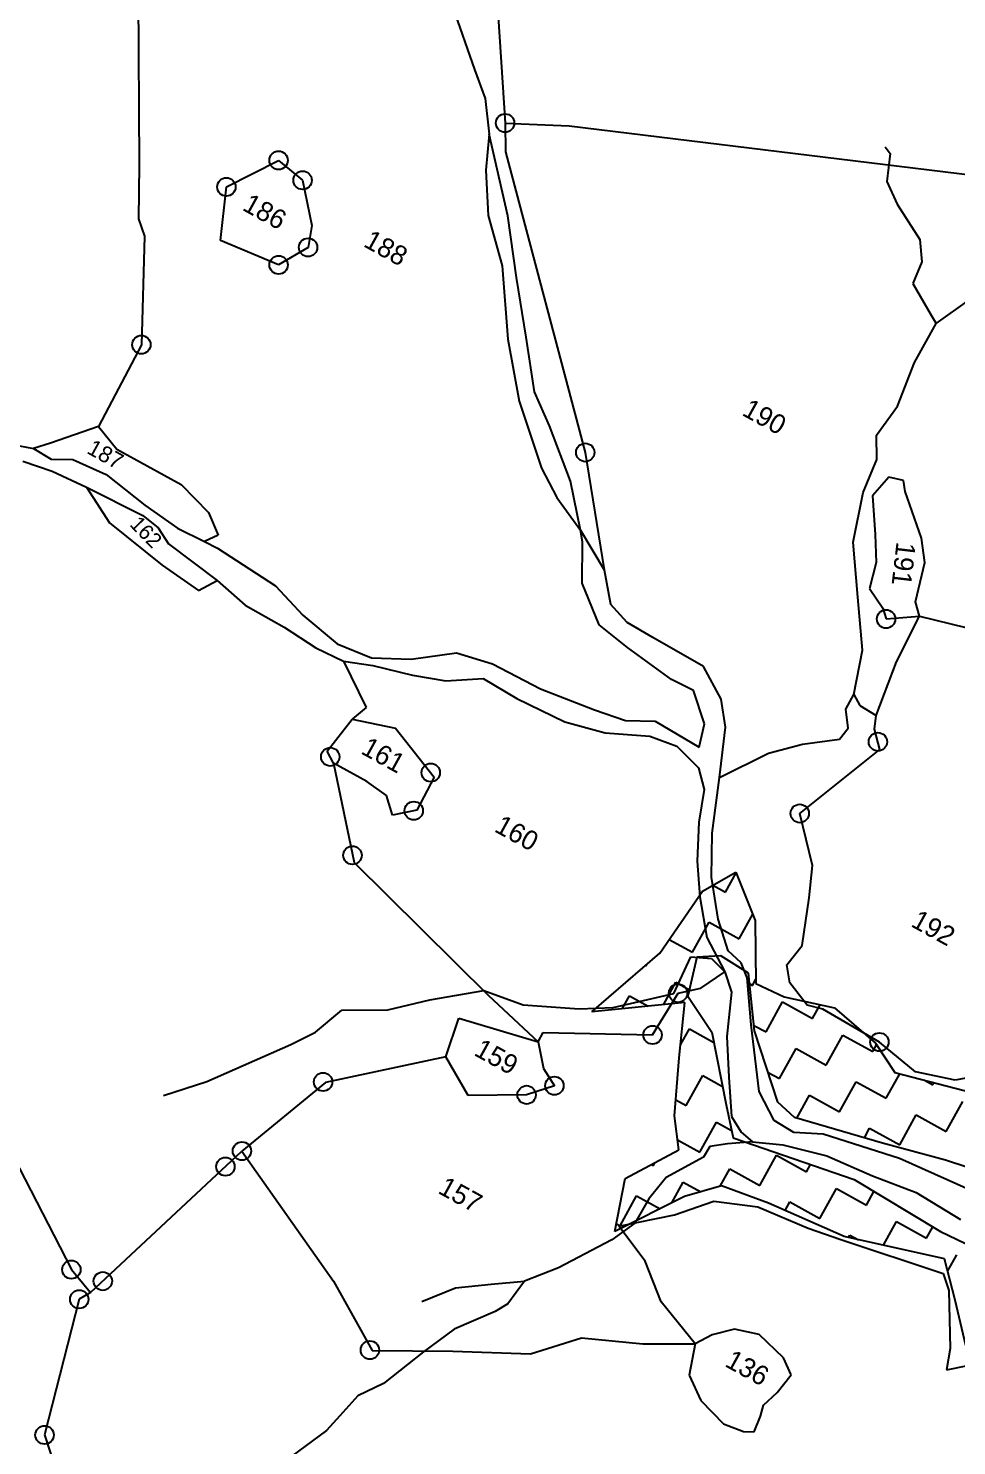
# Model space of a CAD drawing. Header units: metres. Extents: x 322054 to 327919, y 1839216 to 1844053.
# Drawn here: x 323613 to 324510, y 1841816 to 1843185 of the extents above; entities that cross this region are included whole.
import ezdxf

# ---------------------------------------------------------------- set-up
doc = ezdxf.new("R2010")
doc.units = ezdxf.units.M
doc.header["$MEASUREMENT"] = 0
for name, color, linetype in [('LINE_WATER', 4, 'Continuous'), ('POLY_HATCH', 12, 'Continuous'), ('POLY_PARCEL', 6, 'Continuous'), ('POLY_WATER', 4, 'Continuous'), ('TEXT_PARCEL', 7, 'Continuous')]:
    doc.layers.add(name, color=color, linetype=linetype)
doc.styles.add('TEXT_MAP', font='', dxfattribs={"height": 2.5})
doc.styles.get('TEXT_MAP').set_extended_font_data('Kruti Dev 050')

msp = doc.modelspace()

# ---------------------------------------------------------------- linework, layer by layer
for centre in [(324073.6, 1843093.6), (323854.8, 1843057.6), (323878, 1843038.4), (323804.4, 1843031.9), (323883.3, 1842973.5), (323854.9, 1842956.6), (323722.3, 1842879.6), (324151, 1842775.5), (324441.5, 1842614.7), (324433.6, 1842496.1), (323904.7, 1842481.6), (324001.8, 1842466.4), (323985.4, 1842429.5), (324358.2, 1842426.9), (323926.2, 1842386.6), (324240.7, 1842253.4), (324216, 1842213.1), (324435.1, 1842206.2), (323897.8, 1842167.7), (324121.2, 1842164), (324094.4, 1842155.2), (323819.5, 1842100.9), (323803.5, 1842085.9), (323654.7, 1841986.5), (323685.1, 1841975.3), (323662.3, 1841957.8), (323943, 1841908.7), (323628.8, 1841826.8)]:
    msp.add_circle(centre, 8.88)
at = {"layer": 'LINE_WATER'}
for p, q in [((324023.1, 1843205.3), (324043.9, 1843145.4)), ((324043.9, 1843145.4), (324054.2, 1843117.2)), ((324054.2, 1843117.2), (324058.2, 1843082.9)), ((324440.5, 1843070.6), (324445.6, 1843064.2)), ((324445.6, 1843064.2), (324442.3, 1843037.2)), ((324442.3, 1843037.2), (324452.1, 1843015.2)), ((324452.1, 1843015.2), (324474.1, 1842981.3)), ((324474.1, 1842981.3), (324476, 1842959.6)), ((324476, 1842959.6), (324467.3, 1842938.6)), ((324467.3, 1842938.6), (324485.1, 1842908.1)), ((324490, 1842900.2), (324522.3, 1842923.3)), ((324485.1, 1842908.1), (324490, 1842900.2)), ((324468.9, 1842862.3), (324490, 1842900.2)), ((324452.6, 1842820.3), (324468.9, 1842862.3)), ((324432.2, 1842792.2), (324452.6, 1842820.3)), ((324432.7, 1842768.7), (324432.2, 1842792.2)), ((324419.3, 1842736.7), (324432.7, 1842768.7)), ((324409.9, 1842688.9), (324419.3, 1842736.7)), ((324414.3, 1842635.9), (324409.9, 1842688.9)), ((324418.6, 1842584.6), (324414.3, 1842635.9)), ((324410.3, 1842541.7), (324418.6, 1842584.6)), ((324402.8, 1842527.6), (324410.3, 1842541.7)), ((324405, 1842509.2), (324402.8, 1842527.6)), ((324360.7, 1842493.8), (324396.5, 1842498.8)), ((324396.5, 1842498.8), (324405, 1842509.2)), ((324280.8, 1842461.5), (324328, 1842485.1)), ((324328, 1842485.1), (324360.7, 1842493.8)), ((324236.7, 1842253.1), (324253, 1842288.5)), ((324253, 1842288.5), (324273, 1842286.8)), ((324273, 1842286.8), (324285.9, 1842274)), ((324000.9, 1842247.1), (324052.9, 1842255.8)), ((324052.9, 1842255.8), (324090.9, 1842242)), ((324178.1, 1842239.6), (324236.7, 1842253.1)), ((323890.5, 1842215.6), (323916, 1842237.1)), ((323916, 1842237.1), (323960.5, 1842237.4)), ((323960.5, 1842237.4), (324000.9, 1842247.1)), ((324090.9, 1842242), (324145.1, 1842238.1)), ((324145.1, 1842238.1), (324178.1, 1842239.6)), ((323866.8, 1842203.8), (323890.5, 1842215.6)), ((323785.5, 1842168.2), (323866.8, 1842203.8)), ((323743.7, 1842154.6), (323785.5, 1842168.2)), ((324271.2, 1842105.3), (324265.3, 1842095.1)), ((324288.3, 1842107.9), (324271.2, 1842105.3)), ((324271.2, 1842105.3), (324271.2, 1842105.3)), ((324312.4, 1842109.8), (324288.3, 1842107.9)), ((324265.3, 1842095.1), (324229.2, 1842075.3)), ((324229.2, 1842075.3), (324212.5, 1842054.7)), ((324212.5, 1842054.7), (324198.8, 1842031.4)), ((324198.8, 1842031.4), (324176.7, 1842015.2)), ((324176.7, 1842015.2), (324125.3, 1841988.2)), ((324125.3, 1841988.2), (324092.2, 1841975.3)), ((323993.1, 1841955.6), (324025.8, 1841968.9)), ((324025.8, 1841968.9), (324060, 1841972.5)), ((324060, 1841972.5), (324092.2, 1841975.3)), ((324092.2, 1841975.3), (324076.3, 1841953.5)), ((324076.3, 1841953.5), (324064.1, 1841946.1)), ((324064.1, 1841946.1), (324024.5, 1841929)), ((324024.5, 1841929), (323994.7, 1841907.2)), ((323994.7, 1841907.2), (323956.2, 1841876.6)), ((323956.2, 1841876.6), (323931.5, 1841864.7)), ((323931.5, 1841864.7), (323914.1, 1841845.3)), ((323914.1, 1841845.3), (323901, 1841831.2)), ((323901, 1841831.2), (323860.6, 1841801))]:
    msp.add_line(p, q, dxfattribs=at)
at = {"layer": 'POLY_HATCH'}
for p, q in [((324264.1, 1842351.9), (324296.5, 1842370.3)), ((324296.5, 1842370.3), (324315.2, 1842323.7)), ((324223, 1842291.9), (324264.1, 1842351.9)), ((324315.2, 1842323.7), (324315.9, 1842262.8)), ((324157.4, 1842235.3), (324223, 1842291.9)), ((324258.8, 1842288.1), (324250.2, 1842250.5)), ((324281.8, 1842289.5), (324258.8, 1842288.1)), ((324308.8, 1842272.6), (324281.8, 1842289.5)), ((324314.5, 1842217.1), (324308.8, 1842272.6)), ((324250.2, 1842250.5), (324273.3, 1842215.6)), ((324315.9, 1842262.8), (324343, 1842249.9)), ((324247.1, 1842244.3), (324157.4, 1842235.3)), ((324241.8, 1842190.8), (324247.1, 1842244.3)), ((324343, 1842249.9), (324391.6, 1842239.2)), ((324391.6, 1842239.2), (324431.4, 1842205.2)), ((324273.3, 1842215.6), (324287.1, 1842145.5)), ((324337, 1842148.2), (324314.5, 1842217.1)), ((324431.4, 1842205.2), (324450, 1842176.8)), ((324237.2, 1842134.8), (324241.8, 1842190.8)), ((324450, 1842176.8), (324532.9, 1842155.2)), ((324287.1, 1842145.5), (324293.7, 1842113.6)), ((324353, 1842133.3), (324337, 1842148.2)), ((324241.4, 1842102.2), (324237.2, 1842134.8)), ((324438.2, 1842108.5), (324353, 1842133.3)), ((324293.7, 1842113.6), (324410.7, 1842073.3)), ((324189.7, 1842074.3), (324241.4, 1842102.2)), ((324498.9, 1842092.1), (324438.2, 1842108.5)), ((324591, 1842061.5), (324498.9, 1842092.1)), ((324179.7, 1842023.3), (324189.7, 1842074.3)), ((324410.7, 1842073.3), (324494, 1842023.2)), ((324282.7, 1842067.4), (324246.7, 1842057)), ((324327.9, 1842050.5), (324282.7, 1842067.4)), ((324246.7, 1842057), (324179.7, 1842023.3)), ((324400.9, 1842018.3), (324327.9, 1842050.5)), ((324498.1, 1841997), (324400.9, 1842018.3)), ((324494, 1842023.2), (324548.3, 1841997.3)), ((324508.3, 1841957), (324498.1, 1841997)), ((324518.4, 1841913.1), (324508.3, 1841957))]:
    msp.add_line(p, q, dxfattribs=at)
at = {"layer": 'POLY_HATCH', "linetype": 'Continuous'}
for p, q in [((324286.6, 1842350.9), (324296.8, 1842369.5)), ((324274.3, 1842357.7), (324286.6, 1842350.9)), ((324254.6, 1842292.9), (324270.6, 1842321.9)), ((324270.6, 1842321.9), (324299.6, 1842305.9)), ((324299.6, 1842305.9), (324312.8, 1842329.8)), ((324232.1, 1842305.3), (324254.6, 1842292.9)), ((324209.3, 1842280.1), (324209.6, 1842279.9)), ((324209.6, 1842279.9), (324210, 1842280.7)), ((324312.6, 1842260.9), (324315.8, 1842266.8)), ((324186.6, 1842238.2), (324193.6, 1842250.9)), ((324193.6, 1842250.9), (324211.9, 1842240.8)), ((324226.6, 1842242.2), (324238.6, 1842263.9)), ((324238.6, 1842263.9), (324251.6, 1842256.7)), ((324309.8, 1842262.4), (324312.6, 1842260.9)), ((324325.6, 1842215.9), (324341.6, 1842244.9)), ((324341.6, 1842244.9), (324370.6, 1842228.9)), ((324370.6, 1842228.9), (324378, 1842242.2)), ((324243.1, 1842203.5), (324251.6, 1842218.9)), ((324251.6, 1842218.9), (324275.2, 1842205.8)), ((324313.9, 1842222.3), (324325.6, 1842215.9)), ((324383.6, 1842183.9), (324399.6, 1842212.9)), ((324399.6, 1842212.9), (324428.6, 1842196.9)), ((324338.6, 1842170.9), (324354.6, 1842199.9)), ((324354.6, 1842199.9), (324383.6, 1842183.9)), ((324428.6, 1842196.9), (324432.4, 1842203.6)), ((324248.6, 1842144.8), (324264.6, 1842173.9)), ((324264.6, 1842173.9), (324283.5, 1842163.4)), ((324327.6, 1842176.9), (324338.6, 1842170.9)), ((324441.6, 1842151.9), (324454.7, 1842175.5)), ((324478.6, 1842169.3), (324486.7, 1842164.9)), ((324355.4, 1842132.6), (324367.6, 1842154.9)), ((324367.6, 1842154.9), (324396.6, 1842138.9)), ((324396.6, 1842138.9), (324412.6, 1842167.9)), ((324412.6, 1842167.9), (324441.6, 1842151.9)), ((324486.7, 1842164.9), (324487.8, 1842166.9)), ((324238.5, 1842150.4), (324248.6, 1842144.8)), ((324499.7, 1842119.9), (324515.7, 1842148.9)), ((324261.6, 1842099.8), (324277.6, 1842128.8)), ((324277.6, 1842128.8), (324292.2, 1842120.8)), ((324454.7, 1842106.9), (324470.7, 1842135.9)), ((324470.7, 1842135.9), (324499.7, 1842119.9)), ((324420.6, 1842113.6), (324425.6, 1842122.9)), ((324425.6, 1842122.9), (324454.7, 1842106.9)), ((324240.2, 1842111.6), (324261.6, 1842099.8)), ((324214.7, 1842087.8), (324216.6, 1842086.8)), ((324216.6, 1842086.8), (324218.1, 1842089.7)), ((324319.6, 1842067.8), (324335.6, 1842096.8)), ((324335.6, 1842096.8), (324364.6, 1842080.8)), ((324364.6, 1842080.8), (324368.5, 1842087.8)), ((324281.3, 1842067), (324290.6, 1842083.8)), ((324290.6, 1842083.8), (324319.6, 1842067.8)), ((324234.6, 1842050.9), (324245.6, 1842070.8)), ((324245.6, 1842070.8), (324262.5, 1842061.5)), ((324377.6, 1842035.8), (324393.6, 1842064.8)), ((324393.6, 1842064.8), (324422.7, 1842048.8)), ((324422.7, 1842048.8), (324429.8, 1842061.8)), ((324184.6, 1842028.8), (324200.6, 1842057.8)), ((324200.6, 1842057.8), (324223.4, 1842045.2)), ((324344, 1842043.4), (324348.6, 1842051.8)), ((324348.6, 1842051.8), (324377.6, 1842035.8)), ((324439, 1842009.9), (324451.7, 1842032.8)), ((324451.7, 1842032.8), (324480.7, 1842016.8)), ((324181.2, 1842030.7), (324184.6, 1842028.8)), ((324405.3, 1842017.3), (324406.6, 1842019.8)), ((324406.6, 1842019.8), (324415, 1842015.2)), ((324480.7, 1842016.8), (324486.7, 1842027.7)), ((324501.1, 1841985.2), (324509.7, 1842000.8))]:
    msp.add_line(p, q, dxfattribs=at)
at = {"layer": 'POLY_PARCEL'}
for p, q in [((324052.1, 1843429.3), (324073.6, 1843093.6)), ((323719.3, 1843227.7), (323720.1, 1843053.3)), ((324073.6, 1843093.6), (324073.9, 1843065.8)), ((324073.6, 1843093.6), (324135.6, 1843090.8)), ((324135.6, 1843090.8), (324635.1, 1843029.9)), ((324073.9, 1843065.8), (324151, 1842775.5)), ((323720.1, 1843053.3), (323719.4, 1843001.1)), ((323804.4, 1843031.9), (323854.8, 1843057.6)), ((323854.8, 1843057.6), (323878, 1843038.4)), ((323798.9, 1842980.3), (323804.4, 1843031.9)), ((323878, 1843038.4), (323887.1, 1842994.7)), ((323719.4, 1843001.1), (323725.5, 1842984.5)), ((323887.1, 1842994.7), (323883.3, 1842973.5)), ((323725.5, 1842984.5), (323722.3, 1842879.6)), ((323854.9, 1842956.6), (323798.9, 1842980.3)), ((323883.3, 1842973.5), (323854.9, 1842956.6)), ((323722.3, 1842879.6), (323680.9, 1842800.6)), ((323680.9, 1842800.6), (323634.7, 1842784.6)), ((323680.9, 1842800.6), (323698.7, 1842778.8)), ((323634.7, 1842784.6), (323618.3, 1842779.5)), ((323698.7, 1842778.8), (323728, 1842762.6)), ((324151, 1842775.5), (324169.3, 1842662.2)), ((323728, 1842762.6), (323760.6, 1842744.6)), ((323760.6, 1842744.6), (323787.2, 1842717.5)), ((324444.2, 1842751.6), (324428.4, 1842733.5)), ((324458.3, 1842748.3), (324444.2, 1842751.6)), ((324459.9, 1842737.9), (324458.3, 1842748.3)), ((323669.3, 1842742), (323691.5, 1842707.7)), ((324428.4, 1842733.5), (324430.9, 1842696.3)), ((324475.7, 1842692.8), (324459.9, 1842737.9)), ((323787.2, 1842717.5), (323796.4, 1842695.5)), ((323691.5, 1842707.7), (323742.3, 1842666.7)), ((323796.4, 1842695.5), (323783.2, 1842689.4)), ((324430.9, 1842696.3), (324431.8, 1842669.1)), ((324479.1, 1842669.2), (324475.7, 1842692.8)), ((323742.3, 1842666.7), (323777.6, 1842642.1)), ((324431.8, 1842669.1), (324425.4, 1842644.3)), ((324469.9, 1842631.4), (324479.1, 1842669.2)), ((323777.6, 1842642.1), (323795.4, 1842651.8)), ((324425.4, 1842644.3), (324438.3, 1842625.1)), ((324438.3, 1842625.1), (324441.5, 1842614.7)), ((324473.8, 1842617.4), (324469.9, 1842631.4)), ((324441.5, 1842614.7), (324473.8, 1842617.4)), ((324451.6, 1842573.3), (324473.8, 1842617.4)), ((324473.8, 1842617.4), (324518.4, 1842606.6)), ((323917.5, 1842573.9), (323939.3, 1842529.1)), ((324431.9, 1842521.6), (324451.6, 1842573.3)), ((324410.3, 1842541.7), (324416.3, 1842531.3)), ((323939.3, 1842529.1), (323925.9, 1842518)), ((324416.3, 1842531.3), (324431.9, 1842521.6)), ((323901.7, 1842487), (323925.9, 1842518)), ((323925.9, 1842518), (323967.7, 1842509.3)), ((324430.3, 1842508.3), (324431.9, 1842521.6)), ((323967.7, 1842509.3), (324005.2, 1842462)), ((324435.5, 1842488.8), (324430.3, 1842508.3)), ((323907.9, 1842475.6), (323901.7, 1842487)), ((324358.2, 1842426.9), (324435.5, 1842488.8)), ((323907.9, 1842475.6), (323927.7, 1842379.5)), ((323940.2, 1842457.7), (323907.9, 1842475.6)), ((323959, 1842444.4), (323940.2, 1842457.7)), ((324005.2, 1842462), (323988.2, 1842430.1)), ((323964.8, 1842425.2), (323959, 1842444.4)), ((323988.2, 1842430.1), (323964.8, 1842425.2)), ((324370.6, 1842376.6), (324358.2, 1842426.9)), ((323927.7, 1842379.5), (324057.5, 1842251.2)), ((324367.4, 1842345.6), (324370.6, 1842376.6)), ((324360.4, 1842299.5), (324367.4, 1842345.6)), ((324345.8, 1842280.7), (324360.4, 1842299.5)), ((324348.6, 1842263.5), (324345.8, 1842280.7)), ((324262.6, 1842258.2), (324285.9, 1842274)), ((324057.5, 1842251.2), (324105.6, 1842206.5)), ((324216, 1842213.1), (324240.7, 1842253.4)), ((324240.7, 1842253.4), (324262.6, 1842258.2)), ((324365.2, 1842241.8), (324348.6, 1842263.5)), ((323520.2, 1842247.8), (323654.7, 1841986.5)), ((324380.5, 1842237.9), (324365.2, 1842241.8)), ((324435.1, 1842206.2), (324380.5, 1842237.9)), ((324016.2, 1842192), (324028.8, 1842229.2)), ((324028.8, 1842229.2), (324105.6, 1842206.5)), ((324105.6, 1842206.5), (324110.2, 1842215.5)), ((324110.2, 1842215.5), (324216, 1842213.1)), ((324105.6, 1842206.5), (324110.7, 1842180.5)), ((324470, 1842177.4), (324435.1, 1842206.2)), ((324016.2, 1842192), (323900.1, 1842167.2)), ((324037.9, 1842154.5), (324016.2, 1842192)), ((324110.7, 1842180.5), (324121.2, 1842164)), ((324508.2, 1842169.4), (324470, 1842177.4)), ((324546.1, 1842176.3), (324508.2, 1842169.4)), ((323900.1, 1842167.2), (323819.5, 1842100.9)), ((324094.4, 1842155.2), (324037.9, 1842154.5)), ((324121.2, 1842164), (324094.4, 1842155.2)), ((323673.3, 1841964.3), (323819.5, 1842100.9)), ((323819.5, 1842100.9), (323907.9, 1841975.3)), ((324237.2, 1842039.3), (324275.1, 1842052.6)), ((324275.1, 1842052.6), (324317.8, 1842047)), ((324317.8, 1842047), (324366.3, 1842026.5)), ((324183.5, 1842028.3), (324237.2, 1842039.3)), ((324208.8, 1841994.5), (324183.5, 1842028.3)), ((324366.3, 1842026.5), (324397.8, 1842015.5)), ((324397.8, 1842015.5), (324496.5, 1841982.8)), ((324224.4, 1841955.2), (324208.8, 1841994.5)), ((323654.7, 1841986.5), (323673.3, 1841964.3)), ((324496.5, 1841982.8), (324502.2, 1841966.3)), ((323673.3, 1841964.3), (323662.3, 1841957.8)), ((323907.9, 1841975.3), (323945.3, 1841908.2)), ((324502.2, 1841966.3), (324503.5, 1841910.1)), ((323662.3, 1841957.8), (323628.8, 1841826.8)), ((324257, 1841914.7), (324224.4, 1841955.2)), ((324273.6, 1841923.6), (324257, 1841914.7)), ((324295.1, 1841929), (324273.6, 1841923.6)), ((324319.1, 1841923.9), (324295.1, 1841929)), ((324342.4, 1841901.3), (324319.1, 1841923.9)), ((324098, 1841905), (324147.5, 1841920.5)), ((324147.5, 1841920.5), (324206.6, 1841914.7)), ((324206.6, 1841914.7), (324257, 1841914.7)), ((324257, 1841914.7), (324251.5, 1841884.4)), ((324503.5, 1841910.1), (324499.8, 1841889.5)), ((323945.3, 1841908.2), (324023.1, 1841907.7)), ((324023.1, 1841907.7), (324098, 1841905)), ((324349.8, 1841884.7), (324342.4, 1841901.3)), ((324251.5, 1841884.4), (324262.5, 1841859.9)), ((324336.3, 1841867.9), (324349.8, 1841884.7)), ((324499.8, 1841889.5), (324520.4, 1841893.8)), ((324323.1, 1841855.4), (324336.3, 1841867.9)), ((324262.5, 1841859.9), (324284.5, 1841837.5)), ((324320.3, 1841845), (324323.1, 1841855.4)), ((324314.2, 1841829.7), (324320.3, 1841845)), ((323628.8, 1841826.8), (323638.2, 1841798.2)), ((324284.5, 1841837.5), (324303.7, 1841830)), ((324303.7, 1841830), (324314.2, 1841829.7))]:
    msp.add_line(p, q, dxfattribs=at)
at = {"layer": 'POLY_WATER'}
for p, q in [((324058.2, 1843082.9), (324055.1, 1843048.1)), ((324076.1, 1843004), (324058.2, 1843082.9)), ((324055.1, 1843048.1), (324057.2, 1843004.2)), ((324057.2, 1843004.2), (324070.7, 1842955.7)), ((324084.6, 1842944.6), (324076.1, 1843004)), ((324070.7, 1842955.7), (324076.1, 1842885)), ((324094, 1842887), (324084.6, 1842944.6)), ((324076.1, 1842885), (324087.3, 1842825)), ((324101.9, 1842834.1), (324094, 1842887)), ((324116.6, 1842801.3), (324101.9, 1842834.1)), ((324087.3, 1842825), (324108.7, 1842760.2)), ((324136.8, 1842747.8), (324116.6, 1842801.3)), ((323591, 1842784.5), (323618.3, 1842779.5)), ((323618.3, 1842779.5), (323635.2, 1842769)), ((323607.8, 1842767.2), (323636.2, 1842757.5)), ((323635.2, 1842769), (323656.2, 1842768.6)), ((323636.2, 1842757.5), (323669.3, 1842742)), ((323656.2, 1842768.6), (323688.4, 1842754.3)), ((324108.7, 1842760.2), (324123.5, 1842732)), ((323688.4, 1842754.3), (323725.6, 1842724.5)), ((324146.3, 1842700.5), (324136.8, 1842747.8)), ((323669.3, 1842742), (323723.7, 1842714.7)), ((324123.5, 1842732), (324146.3, 1842700.5)), ((323725.6, 1842724.5), (323757.1, 1842702.5)), ((323723.7, 1842714.7), (323738.7, 1842702.8)), ((323738.7, 1842702.8), (323748.5, 1842687.3)), ((323757.1, 1842702.5), (323783.2, 1842689.4)), ((323783.2, 1842689.4), (323796, 1842683)), ((324146.3, 1842700.5), (324169.3, 1842662.2)), ((324148.5, 1842689.3), (324146.3, 1842700.5)), ((324147.9, 1842649.2), (324148.5, 1842689.3)), ((323748.5, 1842687.3), (323795.4, 1842651.8)), ((323796, 1842683), (323852, 1842646.7)), ((324169.3, 1842662.2), (324175.5, 1842629)), ((323795.4, 1842651.8), (323822.6, 1842628.1)), ((324164.5, 1842609.2), (324147.9, 1842649.2)), ((323852, 1842646.7), (323878.3, 1842618.3)), ((323822.6, 1842628.1), (323860.3, 1842606.8)), ((324191.4, 1842611.4), (324175.5, 1842629)), ((323860.3, 1842606.8), (323890.8, 1842586.7)), ((323878.3, 1842618.3), (323911.4, 1842590.8)), ((324191.7, 1842587.3), (324164.5, 1842609.2)), ((324216.2, 1842596.8), (324191.4, 1842611.4)), ((324265.3, 1842568.8), (324216.2, 1842596.8)), ((323890.8, 1842586.7), (323917.5, 1842573.9)), ((323911.4, 1842590.8), (323944.7, 1842577.1)), ((323983, 1842576), (324026.5, 1842582.1)), ((324026.5, 1842582.1), (324061.4, 1842571.3)), ((324234.4, 1842556.4), (324191.7, 1842587.3)), ((323917.5, 1842573.9), (323945.8, 1842569.7)), ((323944.7, 1842577.1), (323983, 1842576)), ((323945.8, 1842569.7), (323984.2, 1842560.5)), ((324061.4, 1842571.3), (324107.9, 1842547.2)), ((324282.3, 1842537.4), (324265.3, 1842568.8)), ((323984.2, 1842560.5), (324016.4, 1842555.1)), ((324016.4, 1842555.1), (324052.3, 1842557.4)), ((324052.3, 1842557.4), (324085, 1842537.9)), ((324255.4, 1842545.6), (324234.4, 1842556.4)), ((324085, 1842537.9), (324131.2, 1842515.3)), ((324107.9, 1842547.2), (324159.9, 1842526.9)), ((324266.2, 1842513.4), (324255.4, 1842545.6)), ((324159.9, 1842526.9), (324189.8, 1842516.7)), ((324286.4, 1842510.3), (324282.3, 1842537.4)), ((324131.2, 1842515.3), (324170.2, 1842504.8)), ((324189.8, 1842516.7), (324218.4, 1842516.2)), ((324218.4, 1842516.2), (324261.1, 1842490.8)), ((324261.1, 1842490.8), (324266.2, 1842513.4)), ((324170.2, 1842504.8), (324213.3, 1842501.6)), ((324213.3, 1842501.6), (324239.4, 1842491.8)), ((324280.8, 1842461.5), (324286.4, 1842510.3)), ((324239.4, 1842491.8), (324260.4, 1842471.1)), ((324260.4, 1842471.1), (324266, 1842450.1)), ((324273.6, 1842408), (324280.8, 1842461.5)), ((324266, 1842450.1), (324260.8, 1842418.5)), ((324260.8, 1842418.5), (324259.1, 1842380.8)), ((324272.8, 1842365.3), (324273.6, 1842408)), ((324259.1, 1842380.8), (324261.5, 1842346.4)), ((324279.3, 1842325), (324272.8, 1842365.3)), ((324261.5, 1842346.4), (324268.5, 1842307.1)), ((324288.9, 1842294.4), (324279.3, 1842325)), ((324268.5, 1842307.1), (324285.9, 1842274)), ((324301.6, 1842282.8), (324288.9, 1842294.4)), ((324307.5, 1842268.1), (324301.6, 1842282.8)), ((324285.9, 1842274), (324292.2, 1842254.2)), ((324311.3, 1842222.8), (324307.5, 1842268.1)), ((324292.2, 1842254.2), (324287.6, 1842211.7)), ((324287.6, 1842211.7), (324289.6, 1842172.4)), ((324319.1, 1842158.3), (324311.3, 1842222.8)), ((324289.6, 1842172.4), (324292.3, 1842134.2)), ((324333.4, 1842130.4), (324319.1, 1842158.3)), ((324292.3, 1842134.2), (324301.7, 1842119.3)), ((324352.5, 1842118.9), (324333.4, 1842130.4)), ((324301.7, 1842119.3), (324312.4, 1842109.8)), ((324380.7, 1842117.1), (324352.5, 1842118.9)), ((324454.6, 1842093.8), (324380.7, 1842117.1)), ((324312.4, 1842109.8), (324341.8, 1842106.9)), ((324341.8, 1842106.9), (324384.4, 1842096.2)), ((324384.4, 1842096.2), (324428.3, 1842077.1)), ((324522.2, 1842063.4), (324454.6, 1842093.8)), ((324428.3, 1842077.1), (324470.7, 1842061)), ((324470.7, 1842061), (324513.5, 1842034.7))]:
    msp.add_line(p, q, dxfattribs=at)

# ---------------------------------------------------------------- texts
at = {"layer": 'TEXT_PARCEL', "style": 'TEXT_MAP'}
for s, height, rotation, p in [('186', 18.78, 331.1184, (323818.8, 1843010.1)), ('188', 18.78, 331.1184, (323935.8, 1842975)), ('190', 18.78, 331.1184, (324301.4, 1842812)), ('187', 15.65, 331.1184, (323668.7, 1842775.3)), ('162', 14.61, 314.2573, (323710.3, 1842705.3)), ('191', 18.78, 263.3769, (324451.7, 1842689.7)), ('161', 18.78, 331.1184, (323933.3, 1842485.3)), ('160', 18.78, 331.1184, (324062.2, 1842410)), ('192', 18.78, 331.1184, (324464.5, 1842318.4)), ('159', 18.78, 331.1184, (324042.5, 1842194)), ('157', 18.78, 331.1184, (324007.8, 1842060.8)), ('136', 18.78, 331.1184, (324284.8, 1841893.6))]:
    msp.add_text(s, height=height, rotation=rotation, dxfattribs=at).set_placement(p)

doc.saveas('drawing.dxf')
